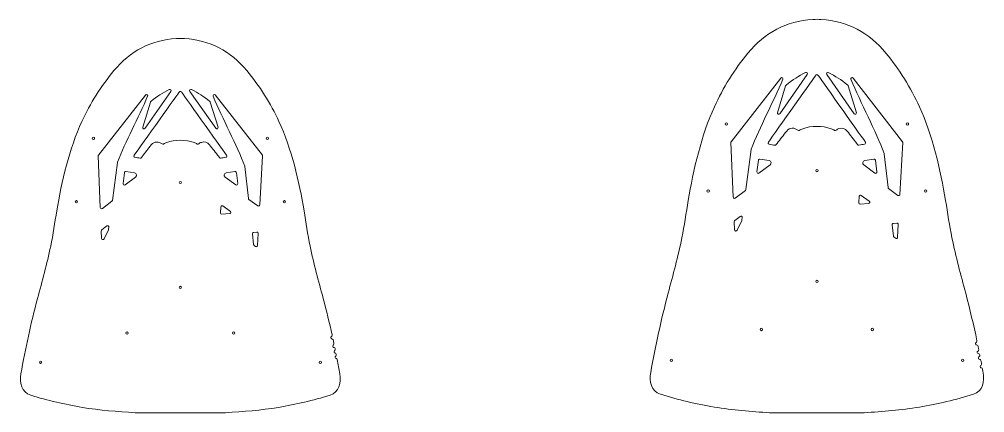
# Model space of a CAD drawing. Header units: millimetres. Extents: x -1094 to 1185, y 216 to 570.
# Drawn here: x -1094 to -335, y 216 to 525 of the extents above; entities that cross this region are included whole.
import ezdxf

# ---------------------------------------------------------------- set-up
doc = ezdxf.new("R2010")
doc.units = ezdxf.units.MM
doc.header["$MEASUREMENT"] = 0
doc.layers.add('Camada 1', color=7, linetype='Continuous')

msp = doc.modelspace()

# ---------------------------------------------------------------- linework, layer by layer
at = {"layer": 'Camada 1', "lineweight": 20}
for points, knots in [([(-343.4427, 230.2139), (-357.4168, 226.0222), (-371.4558, 222.5601), (-385.8575, 220.1897), (-400.2606, 217.8191), (-414.7481, 216.563), (-429.3154, 215.7767), (-429.5129, 215.7661), (-429.7105, 215.7608), (-429.9083, 215.7608), (-454.2935, 215.7608), (-478.6787, 215.7608), (-503.0639, 215.7608), (-503.2616, 215.7608), (-503.4593, 215.7661), (-503.6568, 215.7767), (-518.2241, 216.563), (-532.7117, 217.8191), (-547.1148, 220.1898), (-561.5166, 222.5602), (-575.5556, 226.0223), (-589.5298, 230.214), (-596.8546, 232.4113), (-598.3848, 240.5757), (-597.1849, 247.2379), (-593.3929, 268.2988), (-588.9196, 289.0053), (-583.4397, 309.6952), (-579.6107, 324.152), (-575.6476, 338.4614), (-572.6565, 353.1293), (-570.6691, 362.8755), (-569.2595, 372.6699), (-567.6625, 382.4804), (-563.7612, 406.4452), (-557.1947, 434.2428), (-547.1019, 456.3311), (-540.3935, 471.0125), (-531.0633, 486.0014), (-520.7562, 498.4248), (-507.3908, 514.5345), (-490.7401, 523.57), (-469.7527, 524.9645), (-469.6673, 524.9702), (-469.5819, 524.9748), (-469.4965, 524.9785), (-469.4658, 524.9799), (-469.4356, 524.9812), (-469.4056, 524.9825), (-469.3671, 524.9843), (-469.3286, 524.9858), (-469.2901, 524.9872), (-469.2901, 524.9872), (-469.2787, 524.9876), (-469.2787, 524.9876), (-467.8569, 525.0366), (-464.9581, 525.0466), (-463.5666, 524.9825), (-463.5366, 524.9812), (-463.5064, 524.9799), (-463.4758, 524.9785), (-463.3903, 524.9748), (-463.3048, 524.9702), (-463.2193, 524.9645), (-442.232, 523.5699), (-425.5814, 514.5345), (-412.216, 498.4248), (-401.9088, 486.0014), (-392.5787, 471.0125), (-385.8703, 456.3311), (-375.7775, 434.2428), (-369.211, 406.4452), (-365.3097, 382.4804), (-363.7127, 372.6699), (-362.3031, 362.8755), (-360.3157, 353.1293), (-357.3246, 338.4614), (-353.3615, 324.1519), (-349.5325, 309.6952), (-346.2315, 297.2319), (-343.2957, 284.7625), (-340.6542, 272.2133), (-340.5781, 271.852), (-340.6931, 271.5038), (-340.9695, 271.2589), (-340.9695, 271.2589), (-341.5337, 270.7589), (-341.5337, 270.7589), (-341.8085, 270.5154), (-341.9237, 270.1701), (-341.8502, 269.8103), (-341.7767, 269.4506), (-341.5353, 269.1781), (-341.187, 269.0619), (-341.187, 269.0619), (-341.1869, 269.0619), (-341.1869, 269.0619), (-341.1869, 269.0619), (-340.4565, 268.8182), (-340.4565, 268.8182), (-340.1084, 268.7021), (-339.8671, 268.43), (-339.7934, 268.0705), (-339.6127, 267.1894), (-339.4333, 266.3078), (-339.2554, 265.426), (-339.183, 265.0669), (-339.2982, 264.7227), (-339.5724, 264.4798), (-339.5724, 264.4798), (-340.1468, 263.9708), (-340.1468, 263.9708), (-340.1468, 263.9708), (-340.1469, 263.9707), (-340.1469, 263.9707), (-340.4217, 263.7272), (-340.5369, 263.3819), (-340.4634, 263.0221), (-340.3899, 262.6624), (-340.1485, 262.3899), (-339.8002, 262.2737), (-339.8002, 262.2737), (-339.8001, 262.2737), (-339.8001, 262.2737), (-339.8001, 262.2737), (-339.0949, 262.0384), (-339.0949, 262.0384), (-338.7441, 261.9213), (-338.5016, 261.6454), (-338.4303, 261.2825), (-338.4138, 261.1981), (-338.3971, 261.1137), (-338.3806, 261.0293), (-338.3104, 260.6717), (-338.4259, 260.3301), (-338.6986, 260.0884), (-338.6986, 260.0884), (-339.2532, 259.5969), (-339.2532, 259.5969), (-339.528, 259.3534), (-339.6432, 259.0081), (-339.5697, 258.6483), (-339.4962, 258.2886), (-339.2548, 258.0161), (-338.9065, 257.8999), (-338.9065, 257.8999), (-338.9064, 257.8999), (-338.9064, 257.8999), (-338.9064, 257.8999), (-338.2502, 257.6809), (-338.2502, 257.6809), (-337.8977, 257.5633), (-337.6543, 257.2852), (-337.5845, 256.9202), (-337.4093, 256.0044), (-337.2354, 255.0878), (-337.063, 254.1707), (-336.9961, 253.8152), (-337.1119, 253.4773), (-337.3826, 253.2374), (-337.3826, 253.2374), (-337.8663, 252.8088), (-337.8663, 252.8088), (-337.8663, 252.8088), (-337.8664, 252.8087), (-337.8664, 252.8087), (-338.1412, 252.5652), (-338.2564, 252.2199), (-338.1829, 251.8601), (-338.1094, 251.5004), (-337.868, 251.2279), (-337.5197, 251.1117), (-337.5197, 251.1117), (-337.5196, 251.1117), (-337.5196, 251.1117), (-337.5196, 251.1117), (-336.9864, 250.9338), (-336.9864, 250.9338), (-336.6314, 250.8153), (-336.3869, 250.5337), (-336.3194, 250.1656), (-336.1406, 249.1904), (-335.9632, 248.2145), (-335.7873, 247.2379), (-334.5876, 240.5756), (-336.1177, 232.4113), (-343.4427, 230.2139)], [0, 0, 0, 0, 0.01612903, 0.01612903, 0.01612903, 0.03225806, 0.03225806, 0.03225806, 0.0483871, 0.0483871, 0.0483871, 0.06451613, 0.06451613, 0.06451613, 0.08064516, 0.08064516, 0.08064516, 0.09677419, 0.09677419, 0.09677419, 0.11290323, 0.11290323, 0.11290323, 0.12903226, 0.12903226, 0.12903226, 0.14516129, 0.14516129, 0.14516129, 0.16129032, 0.16129032, 0.16129032, 0.17741935, 0.17741935, 0.17741935, 0.19354839, 0.19354839, 0.19354839, 0.20967742, 0.20967742, 0.20967742, 0.22580645, 0.22580645, 0.22580645, 0.24193548, 0.24193548, 0.24193548, 0.25806452, 0.25806452, 0.25806452, 0.27419355, 0.27419355, 0.27419355, 0.29032258, 0.29032258, 0.29032258, 0.30645161, 0.30645161, 0.30645161, 0.32258065, 0.32258065, 0.32258065, 0.33870968, 0.33870968, 0.33870968, 0.35483871, 0.35483871, 0.35483871, 0.37096774, 0.37096774, 0.37096774, 0.38709677, 0.38709677, 0.38709677, 0.40322581, 0.40322581, 0.40322581, 0.41935484, 0.41935484, 0.41935484, 0.43548387, 0.43548387, 0.43548387, 0.4516129, 0.4516129, 0.4516129, 0.46774194, 0.46774194, 0.46774194, 0.48387097, 0.48387097, 0.48387097, 0.5, 0.5, 0.5, 0.51612903, 0.51612903, 0.51612903, 0.53225806, 0.53225806, 0.53225806, 0.5483871, 0.5483871, 0.5483871, 0.56451613, 0.56451613, 0.56451613, 0.58064516, 0.58064516, 0.58064516, 0.59677419, 0.59677419, 0.59677419, 0.61290323, 0.61290323, 0.61290323, 0.62903226, 0.62903226, 0.62903226, 0.64516129, 0.64516129, 0.64516129, 0.66129032, 0.66129032, 0.66129032, 0.67741935, 0.67741935, 0.67741935, 0.69354839, 0.69354839, 0.69354839, 0.70967742, 0.70967742, 0.70967742, 0.72580645, 0.72580645, 0.72580645, 0.74193548, 0.74193548, 0.74193548, 0.75806452, 0.75806452, 0.75806452, 0.77419355, 0.77419355, 0.77419355, 0.79032258, 0.79032258, 0.79032258, 0.80645161, 0.80645161, 0.80645161, 0.82258065, 0.82258065, 0.82258065, 0.83870968, 0.83870968, 0.83870968, 0.85483871, 0.85483871, 0.85483871, 0.87096774, 0.87096774, 0.87096774, 0.88709677, 0.88709677, 0.88709677, 0.90322581, 0.90322581, 0.90322581, 0.91935484, 0.91935484, 0.91935484, 0.93548387, 0.93548387, 0.93548387, 0.9516129, 0.9516129, 0.9516129, 0.96774194, 0.96774194, 0.96774194, 0.98387097, 0.98387097, 0.98387097, 1, 1, 1, 1]), ([(-849.2758, 229.4331), (-862.6305, 225.4671), (-876.046, 222.1946), (-889.8015, 219.9537), (-903.568, 217.711), (-917.4143, 216.5215), (-931.3345, 215.7765), (-931.5304, 215.766), (-931.7264, 215.7608), (-931.9225, 215.7608), (-955.2474, 215.7608), (-978.5724, 215.7608), (-1001.8973, 215.7608), (-1002.0934, 215.7608), (-1002.2894, 215.766), (-1002.4852, 215.7765), (-1016.4056, 216.5215), (-1030.2518, 217.7109), (-1044.0184, 219.9536), (-1057.7739, 222.1946), (-1071.1894, 225.4671), (-1084.5441, 229.4331), (-1091.6877, 231.5545), (-1093.5458, 239.6746), (-1092.3492, 246.2629), (-1088.7195, 266.2448), (-1084.4389, 285.8856), (-1079.1961, 305.5098), (-1075.5365, 319.2076), (-1071.7486, 332.7644), (-1068.8892, 346.6654), (-1066.9899, 355.8992), (-1065.643, 365.1801), (-1064.1166, 374.4758), (-1060.3515, 397.4049), (-1054.1317, 423.5514), (-1044.4042, 444.6571), (-1037.9624, 458.6338), (-1029.007, 472.8893), (-1019.129, 484.693), (-1006.236, 500.0995), (-990.1977, 508.6873), (-970.0582, 510.0141), (-969.9739, 510.0196), (-969.8896, 510.0242), (-969.8052, 510.0278), (-969.7834, 510.0288), (-969.7618, 510.0297), (-969.7403, 510.0306), (-969.7078, 510.0321), (-969.6752, 510.0335), (-969.6426, 510.0347), (-969.6426, 510.0347), (-969.5918, 510.0368), (-969.5918, 510.0368), (-969.5918, 510.0368), (-969.5792, 510.0368), (-969.5792, 510.0368), (-968.2838, 510.0768), (-965.5741, 510.078), (-964.2407, 510.0368), (-964.2407, 510.0368), (-964.2311, 510.0368), (-964.2311, 510.0368), (-964.2311, 510.0368), (-964.1939, 510.0353), (-964.1939, 510.0353), (-964.1558, 510.0339), (-964.1176, 510.0324), (-964.0795, 510.0306), (-964.058, 510.0297), (-964.0364, 510.0288), (-964.0146, 510.0278), (-963.9302, 510.0242), (-963.8458, 510.0196), (-963.7615, 510.0141), (-943.6221, 508.6873), (-927.5838, 500.0994), (-914.6908, 484.693), (-904.8128, 472.8893), (-895.8574, 458.6338), (-889.4156, 444.6571), (-879.6881, 423.5514), (-873.4683, 397.4049), (-869.7032, 374.4758), (-868.1768, 365.1801), (-866.8299, 355.8992), (-864.9306, 346.6654), (-862.0712, 332.7643), (-858.2833, 319.2076), (-854.6237, 305.5098), (-852.0787, 295.9833), (-849.7602, 286.4528), (-847.6331, 276.8812), (-847.5538, 276.5245), (-847.6615, 276.1792), (-847.9295, 275.9308), (-847.9295, 275.9308), (-848.3711, 275.5216), (-848.3711, 275.5216), (-848.3711, 275.5216), (-848.3712, 275.5215), (-848.3712, 275.5215), (-848.6405, 275.2719), (-848.748, 274.9241), (-848.6665, 274.5661), (-848.5849, 274.2081), (-848.3375, 273.9411), (-847.9867, 273.8327), (-847.9867, 273.8327), (-847.9867, 273.8327), (-847.9867, 273.8327), (-847.9867, 273.8327), (-847.4465, 273.6657), (-847.4465, 273.6657), (-847.0922, 273.5562), (-846.843, 273.2844), (-846.7645, 272.9219), (-846.5584, 271.9694), (-846.3538, 271.0165), (-846.1512, 270.0632), (-846.0759, 269.709), (-846.184, 269.368), (-846.4496, 269.1218), (-846.4496, 269.1218), (-846.8334, 268.7661), (-846.8334, 268.7661), (-846.8334, 268.7661), (-846.8335, 268.766), (-846.8335, 268.766), (-847.1028, 268.5164), (-847.2103, 268.1686), (-847.1288, 267.8106), (-847.0472, 267.4526), (-846.7998, 267.1856), (-846.449, 267.0772), (-846.449, 267.0772), (-846.449, 267.0772), (-846.449, 267.0772), (-846.449, 267.0772), (-846.0231, 266.9455), (-846.0231, 266.9455), (-845.6658, 266.835), (-845.4151, 266.5592), (-845.3392, 266.193), (-845.3012, 266.0098), (-845.2633, 265.8264), (-845.2255, 265.6431), (-845.1527, 265.2905), (-845.261, 264.9524), (-845.5251, 264.7076), (-845.5251, 264.7076), (-845.8426, 264.4133), (-845.8426, 264.4133), (-845.8426, 264.4133), (-845.8428, 264.4131), (-845.8428, 264.4131), (-846.1121, 264.1635), (-846.2196, 263.8158), (-846.1381, 263.4578), (-846.0566, 263.0998), (-845.8093, 262.8328), (-845.4585, 262.7243), (-845.4585, 262.7243), (-845.4581, 262.7242), (-845.4581, 262.7242), (-845.4581, 262.7242), (-845.1411, 262.6262), (-845.1411, 262.6262), (-844.7819, 262.5152), (-844.5302, 262.2368), (-844.456, 261.8682), (-844.4114, 261.6464), (-844.3668, 261.4243), (-844.3223, 261.2024), (-844.2519, 260.8513), (-844.3604, 260.5158), (-844.6231, 260.2724), (-844.6231, 260.2724), (-844.8518, 260.0605), (-844.8518, 260.0605), (-844.8518, 260.0605), (-844.8521, 260.0603), (-844.8521, 260.0603), (-845.1214, 259.8107), (-845.2288, 259.463), (-845.1473, 259.105), (-845.0658, 258.7469), (-844.8184, 258.48), (-844.4676, 258.3715), (-844.4676, 258.3715), (-844.4673, 258.3714), (-844.4673, 258.3714), (-844.4673, 258.3714), (-844.2854, 258.3152), (-844.2854, 258.3152), (-843.9243, 258.2036), (-843.6719, 257.9227), (-843.5993, 257.5518), (-842.8651, 253.7997), (-842.1562, 250.0373), (-841.4706, 246.2628), (-840.2739, 239.6745), (-842.1323, 231.5545), (-849.2758, 229.4331)], [0, 0, 0, 0, 0.01470588, 0.01470588, 0.01470588, 0.02941176, 0.02941176, 0.02941176, 0.04411765, 0.04411765, 0.04411765, 0.05882353, 0.05882353, 0.05882353, 0.07352941, 0.07352941, 0.07352941, 0.08823529, 0.08823529, 0.08823529, 0.10294118, 0.10294118, 0.10294118, 0.11764706, 0.11764706, 0.11764706, 0.13235294, 0.13235294, 0.13235294, 0.14705882, 0.14705882, 0.14705882, 0.16176471, 0.16176471, 0.16176471, 0.17647059, 0.17647059, 0.17647059, 0.19117647, 0.19117647, 0.19117647, 0.20588235, 0.20588235, 0.20588235, 0.22058824, 0.22058824, 0.22058824, 0.23529412, 0.23529412, 0.23529412, 0.25, 0.25, 0.25, 0.26470588, 0.26470588, 0.26470588, 0.27941176, 0.27941176, 0.27941176, 0.29411765, 0.29411765, 0.29411765, 0.30882353, 0.30882353, 0.30882353, 0.32352941, 0.32352941, 0.32352941, 0.33823529, 0.33823529, 0.33823529, 0.35294118, 0.35294118, 0.35294118, 0.36764706, 0.36764706, 0.36764706, 0.38235294, 0.38235294, 0.38235294, 0.39705882, 0.39705882, 0.39705882, 0.41176471, 0.41176471, 0.41176471, 0.42647059, 0.42647059, 0.42647059, 0.44117647, 0.44117647, 0.44117647, 0.45588235, 0.45588235, 0.45588235, 0.47058824, 0.47058824, 0.47058824, 0.48529412, 0.48529412, 0.48529412, 0.5, 0.5, 0.5, 0.51470588, 0.51470588, 0.51470588, 0.52941176, 0.52941176, 0.52941176, 0.54411765, 0.54411765, 0.54411765, 0.55882353, 0.55882353, 0.55882353, 0.57352941, 0.57352941, 0.57352941, 0.58823529, 0.58823529, 0.58823529, 0.60294118, 0.60294118, 0.60294118, 0.61764706, 0.61764706, 0.61764706, 0.63235294, 0.63235294, 0.63235294, 0.64705882, 0.64705882, 0.64705882, 0.66176471, 0.66176471, 0.66176471, 0.67647059, 0.67647059, 0.67647059, 0.69117647, 0.69117647, 0.69117647, 0.70588235, 0.70588235, 0.70588235, 0.72058824, 0.72058824, 0.72058824, 0.73529412, 0.73529412, 0.73529412, 0.75, 0.75, 0.75, 0.76470588, 0.76470588, 0.76470588, 0.77941176, 0.77941176, 0.77941176, 0.79411765, 0.79411765, 0.79411765, 0.80882353, 0.80882353, 0.80882353, 0.82352941, 0.82352941, 0.82352941, 0.83823529, 0.83823529, 0.83823529, 0.85294118, 0.85294118, 0.85294118, 0.86764706, 0.86764706, 0.86764706, 0.88235294, 0.88235294, 0.88235294, 0.89705882, 0.89705882, 0.89705882, 0.91176471, 0.91176471, 0.91176471, 0.92647059, 0.92647059, 0.92647059, 0.94117647, 0.94117647, 0.94117647, 0.95588235, 0.95588235, 0.95588235, 0.97058824, 0.97058824, 0.97058824, 0.98529412, 0.98529412, 0.98529412, 1, 1, 1, 1])]:
    msp.add_open_spline(points, degree=3, knots=knots, dxfattribs=at)
at = {"layer": 'Camada 1', "color": 1, "lineweight": 20}
for points, knots in [([(-522.692, 390.57), (-522.692, 390.57), (-530.6754, 384.4714), (-530.6754, 384.4714), (-530.9793, 384.2393), (-531.3605, 384.1983), (-531.7068, 384.3606), (-532.053, 384.5229), (-532.2655, 384.8421), (-532.2816, 385.2241), (-532.2816, 385.2241), (-534.0834, 428.0684), (-534.0834, 428.0684), (-534.0937, 428.3143), (-534.0252, 428.529), (-533.8744, 428.7234), (-533.8744, 428.7234), (-494.9596, 478.8805), (-494.9596, 478.8805), (-494.6502, 479.2794), (-494.101, 479.3856), (-493.6651, 479.131), (-493.2294, 478.8765), (-493.052, 478.3463), (-493.2471, 477.8809), (-500.7278, 460.0405), (-511.5896, 440.1873), (-518.1188, 422.9134), (-518.1474, 422.8378), (-518.1641, 422.7704), (-518.1746, 422.6902), (-518.1746, 422.6902), (-522.3076, 391.2344), (-522.3076, 391.2344), (-522.3436, 390.9605), (-522.4725, 390.7377), (-522.692, 390.57)], [0, 0, 0, 0, 0.08333333, 0.08333333, 0.08333333, 0.16666667, 0.16666667, 0.16666667, 0.25, 0.25, 0.25, 0.33333333, 0.33333333, 0.33333333, 0.41666667, 0.41666667, 0.41666667, 0.5, 0.5, 0.5, 0.58333333, 0.58333333, 0.58333333, 0.66666667, 0.66666667, 0.66666667, 0.75, 0.75, 0.75, 0.83333333, 0.83333333, 0.83333333, 0.91666667, 0.91666667, 0.91666667, 1, 1, 1, 1]), ([(-433.4205, 426.0496), (-431.9404, 426.3484), (-430.4601, 426.6472), (-428.98, 426.9459), (-428.6387, 427.0148), (-428.3775, 427.2329), (-428.2487, 427.5564), (-428.12, 427.8798), (-428.16, 428.2179), (-428.3606, 428.5024), (-434.0941, 436.5939), (-465.6702, 481.1551), (-465.6702, 481.1551), (-465.8637, 481.4281), (-466.1515, 481.577), (-466.4861, 481.577), (-466.8207, 481.577), (-467.1085, 481.4281), (-467.302, 481.1551), (-467.302, 481.1551), (-498.8672, 436.6043), (-504.6597, 428.4288), (-504.8619, 428.1422), (-504.9012, 427.8009), (-504.7692, 427.476), (-504.6372, 427.151), (-504.3712, 426.9337), (-504.0264, 426.8693), (-502.6129, 426.6054), (-500.6372, 426.2286), (-499.5439, 426.0289), (-499.126, 425.9526), (-498.7249, 426.1342), (-498.5065, 426.4985), (-498.3027, 426.8385), (-498.0801, 427.1768), (-497.8488, 427.4711), (-495.3191, 430.6969), (-492.7918, 433.9265), (-490.2632, 437.155), (-487.922, 440.144), (-483.9485, 439.9856), (-481.5918, 437.815), (-481.269, 437.5177), (-480.8121, 437.4633), (-480.4285, 437.6765), (-479.5459, 438.1669), (-478.6256, 438.5964), (-477.6685, 438.9624), (-471.0461, 441.4955), (-461.9259, 441.4954), (-455.3035, 438.9623), (-454.3552, 438.5996), (-453.443, 438.1748), (-452.5679, 437.6899), (-452.1818, 437.476), (-451.7217, 437.5331), (-451.3996, 437.8348), (-450.7907, 438.4052), (-450.0507, 438.8448), (-449.2013, 439.1282), (-446.8319, 439.9187), (-444.2452, 439.116), (-442.7092, 437.1553), (-440.1781, 433.9244), (-437.6417, 430.6971), (-435.1162, 427.4619), (-434.8909, 427.1731), (-434.6743, 426.845), (-434.4751, 426.5141), (-434.253, 426.1452), (-433.8426, 425.9644), (-433.4205, 426.0496)], [0, 0, 0, 0, 0.04166667, 0.04166667, 0.04166667, 0.08333333, 0.08333333, 0.08333333, 0.125, 0.125, 0.125, 0.16666667, 0.16666667, 0.16666667, 0.20833333, 0.20833333, 0.20833333, 0.25, 0.25, 0.25, 0.29166667, 0.29166667, 0.29166667, 0.33333333, 0.33333333, 0.33333333, 0.375, 0.375, 0.375, 0.41666667, 0.41666667, 0.41666667, 0.45833333, 0.45833333, 0.45833333, 0.5, 0.5, 0.5, 0.54166667, 0.54166667, 0.54166667, 0.58333333, 0.58333333, 0.58333333, 0.625, 0.625, 0.625, 0.66666667, 0.66666667, 0.66666667, 0.70833333, 0.70833333, 0.70833333, 0.75, 0.75, 0.75, 0.79166667, 0.79166667, 0.79166667, 0.83333333, 0.83333333, 0.83333333, 0.875, 0.875, 0.875, 0.91666667, 0.91666667, 0.91666667, 0.95833333, 0.95833333, 0.95833333, 1, 1, 1, 1]), ([(-474.1791, 481.6428), (-474.1791, 481.6428), (-495.7292, 450.7599), (-495.7292, 450.7599), (-496.0128, 450.3534), (-496.5402, 450.2161), (-496.986, 450.4326), (-497.4319, 450.6491), (-497.6501, 451.1485), (-497.5061, 451.6228), (-497.5061, 451.6228), (-491.0829, 472.7721), (-491.0829, 472.7721), (-491.0222, 472.9718), (-490.9175, 473.1273), (-490.7553, 473.2587), (-485.1222, 477.8212), (-481.2926, 480.2427), (-475.4395, 483.1129), (-475.0246, 483.3164), (-474.5409, 483.2168), (-474.24, 482.866), (-473.9392, 482.5152), (-473.9146, 482.0218), (-474.1791, 481.6428)], [0, 0, 0, 0, 0.125, 0.125, 0.125, 0.25, 0.25, 0.25, 0.375, 0.375, 0.375, 0.5, 0.5, 0.5, 0.625, 0.625, 0.625, 0.75, 0.75, 0.75, 0.875, 0.875, 0.875, 1, 1, 1, 1]), ([(-441.8911, 472.7721), (-441.8911, 472.7721), (-435.4679, 451.6228), (-435.4679, 451.6228), (-435.3238, 451.1485), (-435.542, 450.6491), (-435.9879, 450.4326), (-436.4338, 450.2161), (-436.9612, 450.3534), (-437.2448, 450.7599), (-437.2448, 450.7599), (-458.795, 481.6428), (-458.795, 481.6428), (-459.0595, 482.0218), (-459.0349, 482.5152), (-458.734, 482.8661), (-458.4332, 483.2169), (-457.9494, 483.3164), (-457.5345, 483.1129), (-451.6814, 480.2427), (-447.8517, 477.8213), (-442.2186, 473.2587), (-442.0564, 473.1273), (-441.9517, 472.9718), (-441.8911, 472.7721)], [0, 0, 0, 0, 0.125, 0.125, 0.125, 0.25, 0.25, 0.25, 0.375, 0.375, 0.375, 0.5, 0.5, 0.5, 0.625, 0.625, 0.625, 0.75, 0.75, 0.75, 0.875, 0.875, 0.875, 1, 1, 1, 1]), ([(-398.8962, 428.0605), (-398.8962, 428.0605), (-401.1869, 387.3964), (-401.1869, 387.3964), (-401.2081, 387.0203), (-401.4184, 386.7086), (-401.7591, 386.548), (-402.0998, 386.3875), (-402.4741, 386.4238), (-402.7776, 386.6469), (-402.7776, 386.6469), (-410.1546, 392.0697), (-410.1546, 392.0697), (-410.388, 392.2413), (-410.5242, 392.4771), (-410.5562, 392.765), (-410.5562, 392.765), (-413.5112, 419.3684), (-413.5112, 419.3684), (-413.5209, 419.4557), (-413.5386, 419.5292), (-413.5696, 419.6114), (-420.1187, 436.9338), (-432.0307, 459.4504), (-439.7347, 477.8913), (-439.9292, 478.3568), (-439.7514, 478.8867), (-439.3156, 479.1408), (-438.8797, 479.3948), (-438.3311, 479.2884), (-438.0219, 478.8898), (-438.0219, 478.8898), (-399.1046, 428.7297), (-399.1046, 428.7297), (-398.9507, 428.5313), (-398.8821, 428.3112), (-398.8962, 428.0605)], [0, 0, 0, 0, 0.08333333, 0.08333333, 0.08333333, 0.16666667, 0.16666667, 0.16666667, 0.25, 0.25, 0.25, 0.33333333, 0.33333333, 0.33333333, 0.41666667, 0.41666667, 0.41666667, 0.5, 0.5, 0.5, 0.58333333, 0.58333333, 0.58333333, 0.66666667, 0.66666667, 0.66666667, 0.75, 0.75, 0.75, 0.83333333, 0.83333333, 0.83333333, 0.91666667, 0.91666667, 0.91666667, 1, 1, 1, 1]), ([(-1020.6903, 382.038), (-1020.6903, 382.038), (-1028.2472, 376.315), (-1028.2472, 376.315), (-1028.5514, 376.0846), (-1028.9317, 376.0449), (-1029.277, 376.2075), (-1029.6222, 376.37), (-1029.8338, 376.6885), (-1029.85, 377.0698), (-1029.85, 377.0698), (-1031.569, 417.5892), (-1031.569, 417.5892), (-1031.5795, 417.8367), (-1031.51, 418.0527), (-1031.3574, 418.2478), (-1031.3574, 418.2478), (-994.3534, 465.5313), (-994.3534, 465.5313), (-994.0423, 465.9288), (-993.4927, 466.0328), (-993.0579, 465.7764), (-992.6231, 465.52), (-992.4481, 464.9887), (-992.6455, 464.5241), (-999.7952, 447.6921), (-1010.0907, 429.0035), (-1016.2966, 412.7284), (-1016.3256, 412.6523), (-1016.3427, 412.5844), (-1016.3534, 412.5036), (-1016.3534, 412.5036), (-1020.3027, 382.7038), (-1020.3027, 382.7038), (-1020.3391, 382.4289), (-1020.4692, 382.2054), (-1020.6903, 382.038)], [0, 0, 0, 0, 0.08333333, 0.08333333, 0.08333333, 0.16666667, 0.16666667, 0.16666667, 0.25, 0.25, 0.25, 0.33333333, 0.33333333, 0.33333333, 0.41666667, 0.41666667, 0.41666667, 0.5, 0.5, 0.5, 0.58333333, 0.58333333, 0.58333333, 0.66666667, 0.66666667, 0.66666667, 0.75, 0.75, 0.75, 0.83333333, 0.83333333, 0.83333333, 0.91666667, 0.91666667, 0.91666667, 1, 1, 1, 1]), ([(-1002.6707, 416.5377), (-1001.3628, 416.3283), (-999.6017, 416.0458), (-998.6203, 415.8892), (-998.2134, 415.8242), (-997.829, 416.0002), (-997.6122, 416.3507), (-997.4338, 416.6392), (-997.2415, 416.9243), (-997.0414, 417.1786), (-994.6253, 420.2452), (-992.2004, 423.3052), (-989.7801, 426.3685), (-987.5062, 429.2464), (-983.6741, 429.1403), (-981.3424, 427.0978), (-981.0215, 426.8167), (-980.5812, 426.7676), (-980.2063, 426.9712), (-979.3894, 427.4148), (-978.5395, 427.8046), (-977.6578, 428.1389), (-971.2892, 430.5539), (-962.5303, 430.5538), (-956.1618, 428.1387), (-955.2885, 427.8075), (-954.4464, 427.422), (-953.6367, 426.9837), (-953.2596, 426.7796), (-952.8166, 426.8309), (-952.4962, 427.1158), (-951.9131, 427.6343), (-951.2151, 428.0354), (-950.422, 428.2979), (-948.0993, 429.0667), (-945.5537, 428.2841), (-944.04, 426.3691), (-941.6206, 423.3081), (-939.2038, 420.2449), (-936.7842, 417.1857), (-936.5831, 416.9324), (-936.3895, 416.6454), (-936.2101, 416.3554), (-935.9917, 416.0023), (-935.6025, 415.8263), (-935.1931, 415.8954), (-934.2144, 416.0607), (-932.4706, 416.3605), (-931.1766, 416.5812), (-930.8273, 416.6408), (-930.5556, 416.858), (-930.4204, 417.1855), (-930.2853, 417.5131), (-930.3248, 417.8588), (-930.5304, 418.1473), (-936.2204, 426.1081), (-966.0963, 467.907), (-966.0963, 467.907), (-966.2901, 468.1781), (-966.5767, 468.3255), (-966.9099, 468.3255), (-967.2431, 468.3255), (-967.5298, 468.1781), (-967.7235, 467.907), (-967.7235, 467.907), (-997.6102, 426.1021), (-1003.3271, 418.1053), (-1003.5337, 417.8153), (-1003.5725, 417.4673), (-1003.435, 417.1389), (-1003.2975, 416.8105), (-1003.0223, 416.594), (-1002.6707, 416.5377)], [0, 0, 0, 0, 0.04166667, 0.04166667, 0.04166667, 0.08333333, 0.08333333, 0.08333333, 0.125, 0.125, 0.125, 0.16666667, 0.16666667, 0.16666667, 0.20833333, 0.20833333, 0.20833333, 0.25, 0.25, 0.25, 0.29166667, 0.29166667, 0.29166667, 0.33333333, 0.33333333, 0.33333333, 0.375, 0.375, 0.375, 0.41666667, 0.41666667, 0.41666667, 0.45833333, 0.45833333, 0.45833333, 0.5, 0.5, 0.5, 0.54166667, 0.54166667, 0.54166667, 0.58333333, 0.58333333, 0.58333333, 0.625, 0.625, 0.625, 0.66666667, 0.66666667, 0.66666667, 0.70833333, 0.70833333, 0.70833333, 0.75, 0.75, 0.75, 0.79166667, 0.79166667, 0.79166667, 0.83333333, 0.83333333, 0.83333333, 0.875, 0.875, 0.875, 0.91666667, 0.91666667, 0.91666667, 0.95833333, 0.95833333, 0.95833333, 1, 1, 1, 1]), ([(-974.3808, 468.2562), (-974.3808, 468.2562), (-994.7238, 439.3546), (-994.7238, 439.3546), (-995.009, 438.9495), (-995.5366, 438.8142), (-995.9815, 439.0321), (-996.4262, 439.25), (-996.6428, 439.7495), (-996.4977, 440.2231), (-996.4977, 440.2231), (-990.4428, 459.9877), (-990.4428, 459.9877), (-990.3815, 460.1879), (-990.2759, 460.3436), (-990.1126, 460.4747), (-984.7834, 464.7531), (-981.1405, 467.0452), (-975.6372, 469.7305), (-975.2215, 469.9334), (-974.7374, 469.8324), (-974.4374, 469.4804), (-974.1375, 469.1284), (-974.1146, 468.6344), (-974.3808, 468.2562)], [0, 0, 0, 0, 0.125, 0.125, 0.125, 0.25, 0.25, 0.25, 0.375, 0.375, 0.375, 0.5, 0.5, 0.5, 0.625, 0.625, 0.625, 0.75, 0.75, 0.75, 0.875, 0.875, 0.875, 1, 1, 1, 1]), ([(-943.3788, 459.9877), (-943.3788, 459.9877), (-937.324, 440.2231), (-937.324, 440.2231), (-937.1789, 439.7494), (-937.3956, 439.2498), (-937.8406, 439.032), (-938.2855, 438.8143), (-938.8128, 438.9496), (-939.0979, 439.3547), (-939.0979, 439.3547), (-959.4406, 468.2562), (-959.4406, 468.2562), (-959.7068, 468.6345), (-959.684, 469.1285), (-959.3839, 469.4805), (-959.0839, 469.8324), (-958.5998, 469.9333), (-958.1842, 469.7304), (-952.6811, 467.0451), (-949.0383, 464.7529), (-943.709, 460.4746), (-943.5457, 460.3435), (-943.4401, 460.1879), (-943.3788, 459.9877)], [0, 0, 0, 0, 0.125, 0.125, 0.125, 0.25, 0.25, 0.25, 0.375, 0.375, 0.375, 0.5, 0.5, 0.5, 0.625, 0.625, 0.625, 0.75, 0.75, 0.75, 0.875, 0.875, 0.875, 1, 1, 1, 1]), ([(-902.2583, 417.5812), (-902.2583, 417.5812), (-904.4433, 379.1263), (-904.4433, 379.1263), (-904.4646, 378.7511), (-904.6741, 378.44), (-905.0138, 378.2792), (-905.3535, 378.1184), (-905.7268, 378.1535), (-906.0306, 378.3749), (-906.0306, 378.3749), (-913.0082, 383.4597), (-913.0082, 383.4597), (-913.2432, 383.631), (-913.3806, 383.8675), (-913.413, 384.1565), (-913.413, 384.1565), (-916.2361, 409.353), (-916.2361, 409.353), (-916.246, 409.441), (-916.2639, 409.5151), (-916.2954, 409.5978), (-922.5219, 425.9228), (-933.8129, 447.1106), (-941.1846, 464.5353), (-941.381, 464.9998), (-941.2057, 465.5301), (-940.7713, 465.7862), (-940.3365, 466.0425), (-939.787, 465.9385), (-939.4759, 465.541), (-939.4759, 465.541), (-902.4692, 418.2543), (-902.4692, 418.2543), (-902.3134, 418.0553), (-902.2439, 417.8336), (-902.2583, 417.5812)], [0, 0, 0, 0, 0.08333333, 0.08333333, 0.08333333, 0.16666667, 0.16666667, 0.16666667, 0.25, 0.25, 0.25, 0.33333333, 0.33333333, 0.33333333, 0.41666667, 0.41666667, 0.41666667, 0.5, 0.5, 0.5, 0.58333333, 0.58333333, 0.58333333, 0.66666667, 0.66666667, 0.66666667, 0.75, 0.75, 0.75, 0.83333333, 0.83333333, 0.83333333, 0.91666667, 0.91666667, 0.91666667, 1, 1, 1, 1]), ([(-503.2819, 410.5742), (-503.2819, 410.5742), (-512.0662, 404.1171), (-512.0662, 404.1171), (-512.3958, 403.8749), (-512.8139, 403.8537), (-513.1663, 404.0614), (-513.5186, 404.269), (-513.7026, 404.6451), (-513.6503, 405.0507), (-513.6503, 405.0507), (-512.4642, 414.2519), (-512.4642, 414.2519), (-512.4284, 414.5299), (-512.2965, 414.7561), (-512.0723, 414.9242), (-511.848, 415.0922), (-511.5939, 415.1554), (-511.3171, 415.1119), (-511.3171, 415.1119), (-504.1228, 413.9805), (-504.1228, 413.9805), (-502.4487, 413.7172), (-501.9121, 411.581), (-503.2819, 410.5742)], [0, 0, 0, 0, 0.125, 0.125, 0.125, 0.25, 0.25, 0.25, 0.375, 0.375, 0.375, 0.5, 0.5, 0.5, 0.625, 0.625, 0.625, 0.75, 0.75, 0.75, 0.875, 0.875, 0.875, 1, 1, 1, 1]), ([(-420.508, 414.2524), (-420.508, 414.2524), (-419.3215, 405.0479), (-419.3215, 405.0479), (-419.2692, 404.6423), (-419.4532, 404.2662), (-419.8056, 404.0585), (-420.1579, 403.8509), (-420.576, 403.8721), (-420.9056, 404.1143), (-420.9056, 404.1143), (-429.6936, 410.5742), (-429.6936, 410.5742), (-431.0634, 411.581), (-430.5271, 413.7172), (-428.8527, 413.9805), (-428.8527, 413.9805), (-421.6551, 415.1125), (-421.6551, 415.1125), (-421.3782, 415.156), (-421.1242, 415.0928), (-420.8999, 414.9247), (-420.6757, 414.7566), (-420.5438, 414.5304), (-420.508, 414.2524)], [0, 0, 0, 0, 0.125, 0.125, 0.125, 0.25, 0.25, 0.25, 0.375, 0.375, 0.375, 0.5, 0.5, 0.5, 0.625, 0.625, 0.625, 0.75, 0.75, 0.75, 0.875, 0.875, 0.875, 1, 1, 1, 1]), ([(-1002.1068, 401.0207), (-1002.1068, 401.0207), (-1010.4297, 394.9556), (-1010.4297, 394.9556), (-1010.7598, 394.715), (-1011.1772, 394.6953), (-1011.5286, 394.9036), (-1011.88, 395.1119), (-1012.063, 395.4876), (-1012.0103, 395.8927), (-1012.0103, 395.8927), (-1010.8967, 404.4583), (-1010.8967, 404.4583), (-1010.8606, 404.7358), (-1010.7289, 404.9615), (-1010.505, 405.1294), (-1010.2811, 405.2973), (-1010.0275, 405.3605), (-1009.751, 405.3174), (-1009.751, 405.3174), (-1002.9112, 404.2511), (-1002.9112, 404.2511), (-1001.3041, 404.0005), (-1000.8001, 401.9731), (-1002.1068, 401.0207)], [0, 0, 0, 0, 0.125, 0.125, 0.125, 0.25, 0.25, 0.25, 0.375, 0.375, 0.375, 0.5, 0.5, 0.5, 0.625, 0.625, 0.625, 0.75, 0.75, 0.75, 0.875, 0.875, 0.875, 1, 1, 1, 1]), ([(-922.9231, 404.4589), (-922.9231, 404.4589), (-921.809, 395.89), (-921.809, 395.89), (-921.7563, 395.485), (-921.9393, 395.1092), (-922.2906, 394.9009), (-922.642, 394.6925), (-923.0595, 394.7123), (-923.3896, 394.9529), (-923.3896, 394.9529), (-931.7161, 401.0207), (-931.7161, 401.0207), (-933.0232, 401.9733), (-932.5188, 404.0005), (-930.9118, 404.2511), (-930.9118, 404.2511), (-924.0688, 405.318), (-924.0688, 405.318), (-923.7923, 405.3611), (-923.5387, 405.2979), (-923.3148, 405.13), (-923.0909, 404.9621), (-922.9592, 404.7364), (-922.9231, 404.4589)], [0, 0, 0, 0, 0.125, 0.125, 0.125, 0.25, 0.25, 0.25, 0.375, 0.375, 0.375, 0.5, 0.5, 0.5, 0.625, 0.625, 0.625, 0.75, 0.75, 0.75, 0.875, 0.875, 0.875, 1, 1, 1, 1]), ([(-425.3492, 381.9381), (-424.6363, 381.4141), (-424.9643, 380.2965), (-425.8427, 380.2262), (-425.8427, 380.2262), (-432.4883, 379.695), (-432.4883, 379.695), (-433.0723, 379.6483), (-433.5591, 380.1198), (-433.5218, 380.7032), (-433.5218, 380.7032), (-433.1904, 385.8757), (-433.1904, 385.8757), (-433.1418, 386.6332), (-432.2726, 387.027), (-431.6636, 386.5794), (-431.6636, 386.5794), (-425.3492, 381.9381), (-425.3492, 381.9381)], [0, 0, 0, 0, 0.16666667, 0.16666667, 0.16666667, 0.33333333, 0.33333333, 0.33333333, 0.5, 0.5, 0.5, 0.66666667, 0.66666667, 0.66666667, 0.83333333, 0.83333333, 0.83333333, 1, 1, 1, 1]), ([(-927.5605, 373.8649), (-926.8762, 373.3667), (-927.1954, 372.308), (-928.0325, 372.2417), (-928.0325, 372.2417), (-934.3894, 371.7379), (-934.3894, 371.7379), (-934.9465, 371.6936), (-935.4138, 372.1389), (-935.378, 372.694), (-935.378, 372.694), (-935.061, 377.5991), (-935.061, 377.5991), (-935.0144, 378.3194), (-934.1819, 378.69), (-933.6005, 378.2665), (-933.6005, 378.2665), (-927.5605, 373.8649), (-927.5605, 373.8649)], [0, 0, 0, 0, 0.16666667, 0.16666667, 0.16666667, 0.33333333, 0.33333333, 0.33333333, 0.5, 0.5, 0.5, 0.66666667, 0.66666667, 0.66666667, 0.83333333, 0.83333333, 0.83333333, 1, 1, 1, 1]), ([(-531.0814, 366.8518), (-531.0814, 366.8518), (-526.8015, 370.1213), (-526.8015, 370.1213), (-526.4736, 370.3718), (-526.0508, 370.3989), (-525.6937, 370.1922), (-525.3365, 369.9856), (-525.1492, 369.6056), (-525.203, 369.1964), (-525.203, 369.1964), (-525.4634, 367.2139), (-525.4634, 367.2139), (-525.478, 367.1028), (-525.5058, 367.01), (-525.5545, 366.9091), (-525.5545, 366.9091), (-529.302, 359.1533), (-529.302, 359.1533), (-529.5041, 358.7351), (-529.9502, 358.515), (-530.4051, 358.6092), (-530.8599, 358.7033), (-531.182, 359.0823), (-531.2015, 359.5464), (-531.2015, 359.5464), (-531.4735, 366.0151), (-531.4735, 366.0151), (-531.4877, 366.3516), (-531.349, 366.6474), (-531.0814, 366.8518)], [0, 0, 0, 0, 0.1, 0.1, 0.1, 0.2, 0.2, 0.2, 0.3, 0.3, 0.3, 0.4, 0.4, 0.4, 0.5, 0.5, 0.5, 0.6, 0.6, 0.6, 0.7, 0.7, 0.7, 0.8, 0.8, 0.8, 0.9, 0.9, 0.9, 1, 1, 1, 1]), ([(-402.5171, 363.7804), (-402.5171, 363.7804), (-403.085, 353.6992), (-403.085, 353.6992), (-403.1065, 353.3171), (-403.324, 353.0006), (-403.673, 352.8436), (-404.022, 352.6865), (-404.403, 352.7335), (-404.7033, 352.9708), (-404.7033, 352.9708), (-405.9459, 353.9525), (-405.9459, 353.9525), (-406.1637, 354.1246), (-406.2892, 354.3509), (-406.3198, 354.6268), (-406.3198, 354.6268), (-407.3058, 363.5027), (-407.3058, 363.5027), (-407.3368, 363.7818), (-407.2618, 364.0333), (-407.0831, 364.2499), (-406.9043, 364.4664), (-406.6715, 364.5876), (-406.3916, 364.61), (-406.3916, 364.61), (-403.5952, 364.8335), (-403.5952, 364.8335), (-403.2969, 364.8574), (-403.0308, 364.7611), (-402.8168, 364.5521), (-402.6027, 364.3429), (-402.5003, 364.0792), (-402.5171, 363.7804)], [0, 0, 0, 0, 0.09090909, 0.09090909, 0.09090909, 0.18181818, 0.18181818, 0.18181818, 0.27272727, 0.27272727, 0.27272727, 0.36363636, 0.36363636, 0.36363636, 0.45454545, 0.45454545, 0.45454545, 0.54545455, 0.54545455, 0.54545455, 0.63636364, 0.63636364, 0.63636364, 0.72727273, 0.72727273, 0.72727273, 0.81818182, 0.81818182, 0.81818182, 0.90909091, 0.90909091, 0.90909091, 1, 1, 1, 1]), ([(-1028.6768, 359.575), (-1028.6768, 359.575), (-1024.6853, 362.5977), (-1024.6853, 362.5977), (-1024.3568, 362.8465), (-1023.9346, 362.8721), (-1023.5785, 362.6648), (-1023.2223, 362.4574), (-1023.0362, 362.0777), (-1023.0903, 361.6692), (-1023.0903, 361.6692), (-1023.3232, 359.9114), (-1023.3232, 359.9114), (-1023.338, 359.7995), (-1023.3662, 359.706), (-1023.4156, 359.6046), (-1023.4156, 359.6046), (-1026.9226, 352.409), (-1026.9226, 352.409), (-1027.1258, 351.9921), (-1027.5715, 351.7735), (-1028.0256, 351.8682), (-1028.4797, 351.9629), (-1028.801, 352.3414), (-1028.8206, 352.8048), (-1028.8206, 352.8048), (-1029.0722, 358.7354), (-1029.0722, 358.7354), (-1029.0866, 359.0735), (-1028.9466, 359.3707), (-1028.6768, 359.575)], [0, 0, 0, 0, 0.1, 0.1, 0.1, 0.2, 0.2, 0.2, 0.3, 0.3, 0.3, 0.4, 0.4, 0.4, 0.5, 0.5, 0.5, 0.6, 0.6, 0.6, 0.7, 0.7, 0.7, 0.8, 0.8, 0.8, 0.9, 0.9, 0.9, 1, 1, 1, 1]), ([(-905.7239, 356.5871), (-905.7239, 356.5871), (-906.2588, 347.1742), (-906.2588, 347.1742), (-906.2805, 346.7929), (-906.497, 346.4772), (-906.845, 346.3198), (-907.193, 346.1624), (-907.573, 346.2081), (-907.8737, 346.4436), (-907.8737, 346.4436), (-908.9835, 347.3128), (-908.9835, 347.3128), (-909.2029, 347.4846), (-909.3297, 347.7118), (-909.3607, 347.9887), (-909.3607, 347.9887), (-910.2951, 356.328), (-910.2951, 356.328), (-910.3264, 356.6073), (-910.2515, 356.8591), (-910.0725, 357.0759), (-909.8936, 357.2927), (-909.6605, 357.414), (-909.3803, 357.4362), (-909.3803, 357.4362), (-906.8014, 357.6407), (-906.8014, 357.6407), (-906.5031, 357.6644), (-906.2371, 357.568), (-906.0232, 357.3588), (-905.8092, 357.1496), (-905.7069, 356.8858), (-905.7239, 356.5871)], [0, 0, 0, 0, 0.09090909, 0.09090909, 0.09090909, 0.18181818, 0.18181818, 0.18181818, 0.27272727, 0.27272727, 0.27272727, 0.36363636, 0.36363636, 0.36363636, 0.45454545, 0.45454545, 0.45454545, 0.54545455, 0.54545455, 0.54545455, 0.63636364, 0.63636364, 0.63636364, 0.72727273, 0.72727273, 0.72727273, 0.81818182, 0.81818182, 0.81818182, 0.90909091, 0.90909091, 0.90909091, 1, 1, 1, 1])]:
    msp.add_open_spline(points, degree=3, knots=knots, dxfattribs=at)
at = {"layer": 'Camada 1', "color": 3, "lineweight": 20}
for points in [[(-537.6544, 443.7487), (-536.3925, 443.7487), (-536.3926, 441.848), (-537.6544, 441.848), (-538.9162, 441.848), (-538.9163, 443.7487), (-537.6544, 443.7487)], [(-395.3178, 441.848), (-396.5798, 441.848), (-396.5799, 443.7487), (-395.3178, 443.7487), (-394.0559, 443.7487), (-394.0559, 441.848), (-395.3178, 441.848)], [(-1035.236, 432.44), (-1034.0245, 432.44), (-1034.0246, 430.6386), (-1035.236, 430.6386), (-1036.4474, 430.6386), (-1036.4475, 432.44), (-1035.236, 432.44)], [(-898.5838, 430.6386), (-899.7954, 430.6386), (-899.7954, 432.44), (-898.5838, 432.44), (-897.3722, 432.44), (-897.3722, 430.6386), (-898.5838, 430.6386)], [(-466.4863, 407.0287), (-465.2245, 407.0287), (-465.2244, 405.128), (-466.4863, 405.128), (-467.7482, 405.128), (-467.7481, 407.0287), (-466.4863, 407.0287)], [(-966.9101, 397.6384), (-965.6986, 397.6384), (-965.6986, 395.837), (-966.9101, 395.837), (-968.1216, 395.837), (-968.1216, 397.6384), (-966.9101, 397.6384)], [(-551.9721, 391.0036), (-550.7102, 391.0036), (-550.7103, 389.1019), (-551.9721, 389.1019), (-553.2337, 389.1019), (-553.2338, 391.0036), (-551.9721, 391.0036)], [(-380.9997, 391.0036), (-382.2618, 391.0036), (-382.2617, 389.1019), (-380.9997, 389.1019), (-379.7379, 389.1019), (-379.7378, 391.0036), (-380.9997, 391.0036)], [(-1048.6812, 382.4619), (-1047.4745, 382.4619), (-1047.4743, 380.6586), (-1048.6812, 380.6586), (-1049.8882, 380.6586), (-1049.8881, 382.4619), (-1048.6812, 382.4619)], [(-885.1382, 382.4619), (-886.3453, 382.4619), (-886.3453, 380.6586), (-885.1382, 380.6586), (-883.931, 380.6586), (-883.931, 382.4619), (-885.1382, 382.4619)], [(-466.4863, 319.9668), (-465.2245, 319.9668), (-465.2245, 318.066), (-466.4863, 318.066), (-467.7481, 318.066), (-467.7481, 319.9668), (-466.4863, 319.9668)], [(-966.9101, 315.125), (-965.6986, 315.125), (-965.6986, 313.3236), (-966.9101, 313.3236), (-968.1216, 313.3236), (-968.1216, 315.125), (-966.9101, 315.125)], [(-510.1189, 282.1305), (-508.857, 282.1305), (-508.8571, 280.2298), (-510.1189, 280.2298), (-511.3807, 280.2298), (-511.3808, 282.1305), (-510.1189, 282.1305)], [(-421.8949, 281.1802), (-421.8949, 279.9288), (-423.8117, 279.9288), (-423.8117, 281.1802), (-423.8117, 282.4315), (-421.8949, 282.4315), (-421.8949, 281.1802)], [(-1008.8002, 279.2655), (-1007.5887, 279.2655), (-1007.5887, 277.4641), (-1008.8002, 277.4641), (-1010.0117, 277.4641), (-1010.0117, 279.2655), (-1008.8002, 279.2655)], [(-924.0995, 278.3648), (-924.0995, 277.1789), (-925.9397, 277.1788), (-925.9397, 278.3648), (-925.9397, 279.5508), (-924.0995, 279.5507), (-924.0995, 278.3648)], [(-352.9274, 257.0027), (-352.9274, 258.254), (-351.0106, 258.254), (-351.0106, 257.0027), (-351.0106, 255.7513), (-352.9274, 255.7513), (-352.9274, 257.0027)], [(-1076.8537, 256.3511), (-1075.6422, 256.3511), (-1075.6423, 254.5497), (-1076.8537, 254.5497), (-1078.0651, 254.5497), (-1078.0652, 256.3511), (-1076.8537, 256.3511)], [(-857.8862, 255.4504), (-857.8862, 256.6364), (-856.046, 256.6363), (-856.046, 255.4504), (-856.046, 254.2645), (-857.8862, 254.2644), (-857.8862, 255.4504)], [(-581.0032, 257.953), (-579.7413, 257.953), (-579.7414, 256.0523), (-581.0032, 256.0523), (-582.265, 256.0523), (-582.2651, 257.953), (-581.0032, 257.953)]]:
    msp.add_open_spline(points, degree=3, knots=[0, 0, 0, 0, 0.5, 0.5, 0.5, 1, 1, 1, 1], dxfattribs=at)

doc.saveas('drawing.dxf')
